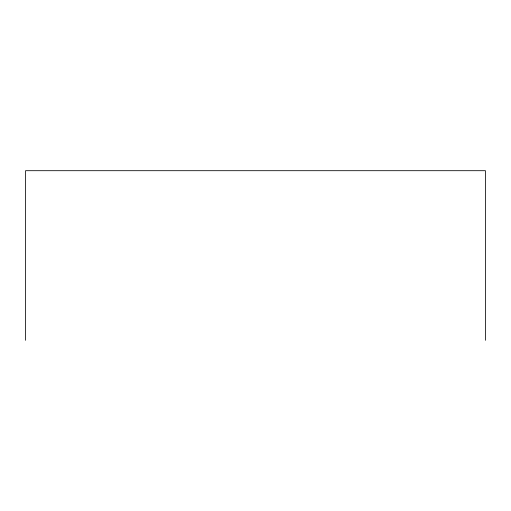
<?xml version="1.0" encoding="UTF-8"?>
<svg xmlns="http://www.w3.org/2000/svg" width="511" height="511" viewBox="0 0 511 511"><rect width="100%" height="100%" fill="white"/><g stroke="black" fill="none" stroke-linecap="round" stroke-linejoin="round"><path stroke-width="0.77" d="M485.45 340.307L485.45 170.693L25.55 170.693L25.55 340.307"/></g></svg>
